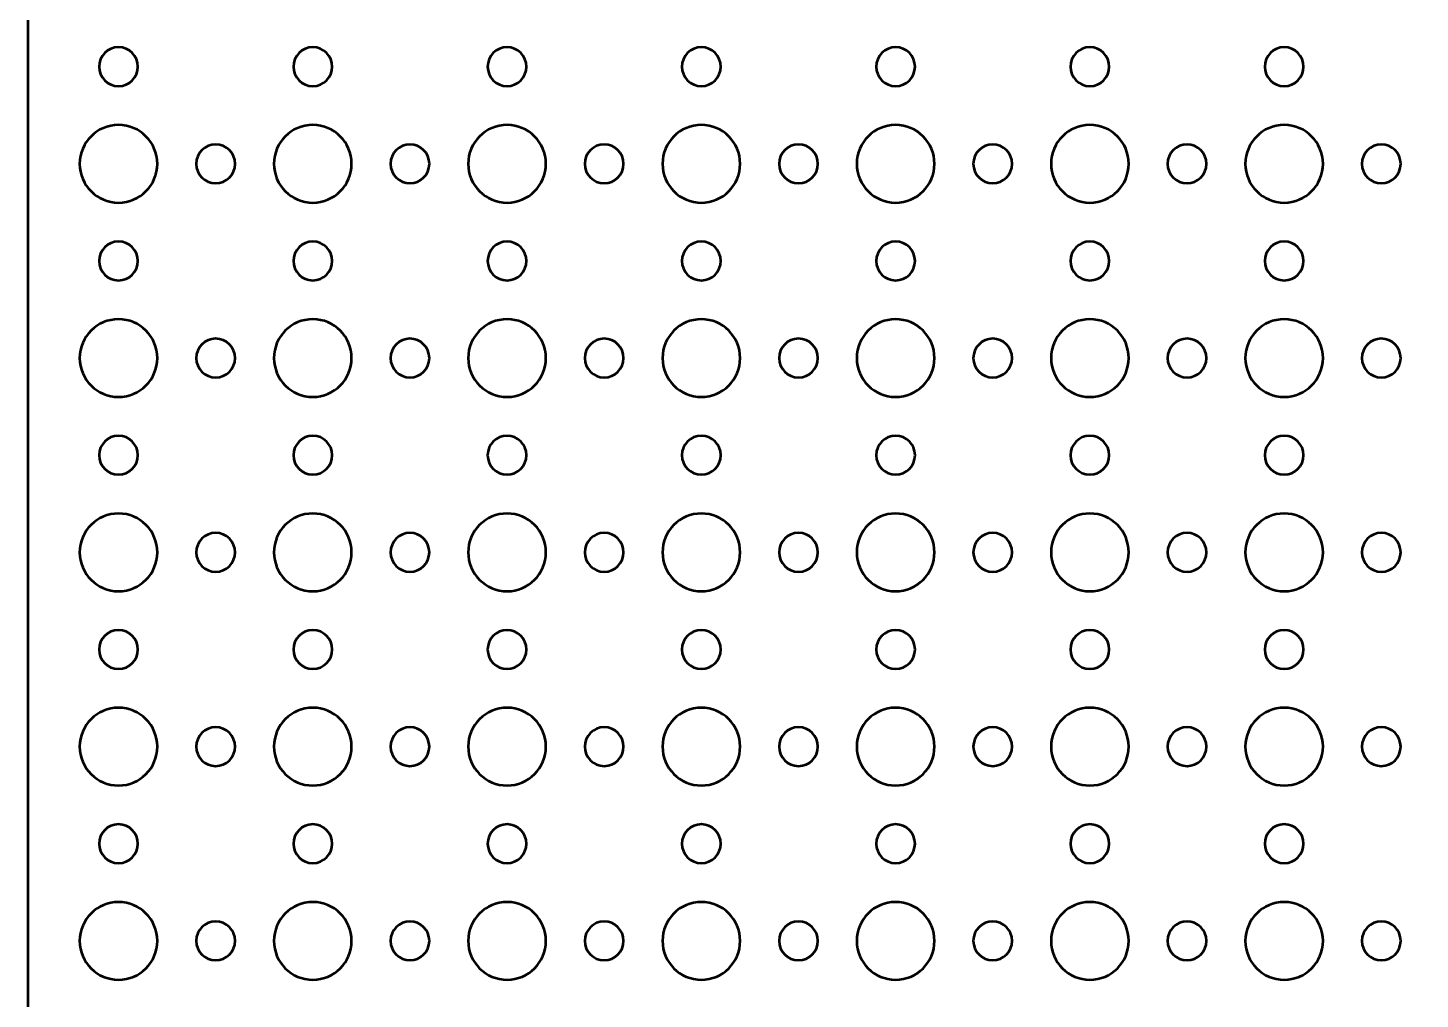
# Model space of a CAD drawing. Header units: centimetres. Extents: x -42 to 42, y -29.9 to 29.9.
# Drawn here: x -41.95 to -31.2, y -7.2 to 0.3 of the extents above; entities that cross this region are included whole.
import ezdxf

# ---------------------------------------------------------------- set-up
doc = ezdxf.new("R2010")
doc.units = ezdxf.units.CM
doc.header["$MEASUREMENT"] = 0
doc.layers.add('Layer 1', color=7, linetype='Continuous')

msp = doc.modelspace()

# ---------------------------------------------------------------- linework, layer by layer
at = {"layer": 'Layer 1', "lineweight": 53}
for points, knots in [([(41.95, 29.45), (41.95, 29.45), (41.95, -29.45), (41.95, -29.45), (41.95, -29.45), (41.95, -29.72614), (41.72614, -29.95), (41.45, -29.95), (41.45, -29.95), (41.45, -29.95), (-41.45, -29.95), (-41.45, -29.95), (-41.45, -29.95), (-41.72614, -29.95), (-41.95, -29.72614), (-41.95, -29.45), (-41.95, -29.45), (-41.95, -29.45), (-41.95, 29.45), (-41.95, 29.45), (-41.95, 29.45), (-41.95, 29.72614), (-41.72614, 29.95), (-41.45, 29.95), (-41.45, 29.95), (-41.45, 29.95), (41.45, 29.95), (41.45, 29.95), (41.45, 29.95), (41.72614, 29.95), (41.95, 29.72614), (41.95, 29.45)], [0, 0, 0, 0, 0.11111111, 0.11111111, 0.11111111, 0.11111111, 0.22222222, 0.22222222, 0.22222222, 0.22222222, 0.33333333, 0.33333333, 0.33333333, 0.33333333, 0.44444444, 0.44444444, 0.44444444, 0.44444444, 0.55555556, 0.55555556, 0.55555556, 0.55555556, 0.66666667, 0.66666667, 0.66666667, 0.66666667, 0.77777778, 0.77777778, 0.77777778, 0.77777778, 1, 1, 1, 1]), ([(-41.25, -0.15), (-41.33284, -0.15), (-41.4, -0.08284), (-41.4, 0), (-41.4, 0), (-41.4, 0.08284), (-41.33284, 0.15), (-41.25, 0.15), (-41.25, 0.15), (-41.16716, 0.15), (-41.1, 0.08284), (-41.1, 0), (-41.1, 0), (-41.1, -0.08284), (-41.16716, -0.15), (-41.25, -0.15)], [0, 0, 0, 0, 0.2, 0.2, 0.2, 0.2, 0.4, 0.4, 0.4, 0.4, 0.6, 0.6, 0.6, 0.6, 1, 1, 1, 1]), ([(-39.75, -0.15), (-39.83284, -0.15), (-39.9, -0.08284), (-39.9, 0), (-39.9, 0), (-39.9, 0.08284), (-39.83284, 0.15), (-39.75, 0.15), (-39.75, 0.15), (-39.66716, 0.15), (-39.6, 0.08284), (-39.6, 0), (-39.6, 0), (-39.6, -0.08284), (-39.66716, -0.15), (-39.75, -0.15)], [0, 0, 0, 0, 0.2, 0.2, 0.2, 0.2, 0.4, 0.4, 0.4, 0.4, 0.6, 0.6, 0.6, 0.6, 1, 1, 1, 1]), ([(-38.25, -0.15), (-38.33284, -0.15), (-38.4, -0.08284), (-38.4, 0), (-38.4, 0), (-38.4, 0.08284), (-38.33284, 0.15), (-38.25, 0.15), (-38.25, 0.15), (-38.16716, 0.15), (-38.1, 0.08284), (-38.1, 0), (-38.1, 0), (-38.1, -0.08284), (-38.16716, -0.15), (-38.25, -0.15)], [0, 0, 0, 0, 0.2, 0.2, 0.2, 0.2, 0.4, 0.4, 0.4, 0.4, 0.6, 0.6, 0.6, 0.6, 1, 1, 1, 1]), ([(-36.75, -0.15), (-36.83284, -0.15), (-36.9, -0.08284), (-36.9, 0), (-36.9, 0), (-36.9, 0.08284), (-36.83284, 0.15), (-36.75, 0.15), (-36.75, 0.15), (-36.66716, 0.15), (-36.6, 0.08284), (-36.6, 0), (-36.6, 0), (-36.6, -0.08284), (-36.66716, -0.15), (-36.75, -0.15)], [0, 0, 0, 0, 0.2, 0.2, 0.2, 0.2, 0.4, 0.4, 0.4, 0.4, 0.6, 0.6, 0.6, 0.6, 1, 1, 1, 1]), ([(-35.25, -0.15), (-35.33284, -0.15), (-35.4, -0.08284), (-35.4, 0), (-35.4, 0), (-35.4, 0.08284), (-35.33284, 0.15), (-35.25, 0.15), (-35.25, 0.15), (-35.16716, 0.15), (-35.1, 0.08284), (-35.1, 0), (-35.1, 0), (-35.1, -0.08284), (-35.16716, -0.15), (-35.25, -0.15)], [0, 0, 0, 0, 0.2, 0.2, 0.2, 0.2, 0.4, 0.4, 0.4, 0.4, 0.6, 0.6, 0.6, 0.6, 1, 1, 1, 1]), ([(-33.75, -0.15), (-33.83284, -0.15), (-33.9, -0.08284), (-33.9, 0), (-33.9, 0), (-33.9, 0.08284), (-33.83284, 0.15), (-33.75, 0.15), (-33.75, 0.15), (-33.66716, 0.15), (-33.6, 0.08284), (-33.6, 0), (-33.6, 0), (-33.6, -0.08284), (-33.66716, -0.15), (-33.75, -0.15)], [0, 0, 0, 0, 0.2, 0.2, 0.2, 0.2, 0.4, 0.4, 0.4, 0.4, 0.6, 0.6, 0.6, 0.6, 1, 1, 1, 1]), ([(-32.25, -0.15), (-32.33284, -0.15), (-32.4, -0.08284), (-32.4, 0), (-32.4, 0), (-32.4, 0.08284), (-32.33284, 0.15), (-32.25, 0.15), (-32.25, 0.15), (-32.16716, 0.15), (-32.1, 0.08284), (-32.1, 0), (-32.1, 0), (-32.1, -0.08284), (-32.16716, -0.15), (-32.25, -0.15)], [0, 0, 0, 0, 0.2, 0.2, 0.2, 0.2, 0.4, 0.4, 0.4, 0.4, 0.6, 0.6, 0.6, 0.6, 1, 1, 1, 1]), ([(-41.25, -1.05), (-41.41569, -1.05), (-41.55, -0.91569), (-41.55, -0.75), (-41.55, -0.75), (-41.55, -0.58431), (-41.41569, -0.45), (-41.25, -0.45), (-41.25, -0.45), (-41.08431, -0.45), (-40.95, -0.58431), (-40.95, -0.75), (-40.95, -0.75), (-40.95, -0.91569), (-41.08431, -1.05), (-41.25, -1.05)], [0, 0, 0, 0, 0.2, 0.2, 0.2, 0.2, 0.4, 0.4, 0.4, 0.4, 0.6, 0.6, 0.6, 0.6, 1, 1, 1, 1]), ([(-39.75, -1.05), (-39.91569, -1.05), (-40.05, -0.91569), (-40.05, -0.75), (-40.05, -0.75), (-40.05, -0.58431), (-39.91569, -0.45), (-39.75, -0.45), (-39.75, -0.45), (-39.58431, -0.45), (-39.45, -0.58431), (-39.45, -0.75), (-39.45, -0.75), (-39.45, -0.91569), (-39.58431, -1.05), (-39.75, -1.05)], [0, 0, 0, 0, 0.2, 0.2, 0.2, 0.2, 0.4, 0.4, 0.4, 0.4, 0.6, 0.6, 0.6, 0.6, 1, 1, 1, 1]), ([(-38.25, -1.05), (-38.41569, -1.05), (-38.55, -0.91569), (-38.55, -0.75), (-38.55, -0.75), (-38.55, -0.58431), (-38.41569, -0.45), (-38.25, -0.45), (-38.25, -0.45), (-38.08431, -0.45), (-37.95, -0.58431), (-37.95, -0.75), (-37.95, -0.75), (-37.95, -0.91569), (-38.08431, -1.05), (-38.25, -1.05)], [0, 0, 0, 0, 0.2, 0.2, 0.2, 0.2, 0.4, 0.4, 0.4, 0.4, 0.6, 0.6, 0.6, 0.6, 1, 1, 1, 1]), ([(-36.75, -1.05), (-36.91569, -1.05), (-37.05, -0.91569), (-37.05, -0.75), (-37.05, -0.75), (-37.05, -0.58431), (-36.91569, -0.45), (-36.75, -0.45), (-36.75, -0.45), (-36.58431, -0.45), (-36.45, -0.58431), (-36.45, -0.75), (-36.45, -0.75), (-36.45, -0.91569), (-36.58431, -1.05), (-36.75, -1.05)], [0, 0, 0, 0, 0.2, 0.2, 0.2, 0.2, 0.4, 0.4, 0.4, 0.4, 0.6, 0.6, 0.6, 0.6, 1, 1, 1, 1]), ([(-35.25, -1.05), (-35.41569, -1.05), (-35.55, -0.91569), (-35.55, -0.75), (-35.55, -0.75), (-35.55, -0.58431), (-35.41569, -0.45), (-35.25, -0.45), (-35.25, -0.45), (-35.08431, -0.45), (-34.95, -0.58431), (-34.95, -0.75), (-34.95, -0.75), (-34.95, -0.91569), (-35.08431, -1.05), (-35.25, -1.05)], [0, 0, 0, 0, 0.2, 0.2, 0.2, 0.2, 0.4, 0.4, 0.4, 0.4, 0.6, 0.6, 0.6, 0.6, 1, 1, 1, 1]), ([(-33.75, -1.05), (-33.91569, -1.05), (-34.05, -0.91569), (-34.05, -0.75), (-34.05, -0.75), (-34.05, -0.58431), (-33.91569, -0.45), (-33.75, -0.45), (-33.75, -0.45), (-33.58431, -0.45), (-33.45, -0.58431), (-33.45, -0.75), (-33.45, -0.75), (-33.45, -0.91569), (-33.58431, -1.05), (-33.75, -1.05)], [0, 0, 0, 0, 0.2, 0.2, 0.2, 0.2, 0.4, 0.4, 0.4, 0.4, 0.6, 0.6, 0.6, 0.6, 1, 1, 1, 1]), ([(-32.25, -1.05), (-32.41569, -1.05), (-32.55, -0.91569), (-32.55, -0.75), (-32.55, -0.75), (-32.55, -0.58431), (-32.41569, -0.45), (-32.25, -0.45), (-32.25, -0.45), (-32.08431, -0.45), (-31.95, -0.58431), (-31.95, -0.75), (-31.95, -0.75), (-31.95, -0.91569), (-32.08431, -1.05), (-32.25, -1.05)], [0, 0, 0, 0, 0.2, 0.2, 0.2, 0.2, 0.4, 0.4, 0.4, 0.4, 0.6, 0.6, 0.6, 0.6, 1, 1, 1, 1]), ([(-40.5, -0.9), (-40.58284, -0.9), (-40.65, -0.83284), (-40.65, -0.75), (-40.65, -0.75), (-40.65, -0.66716), (-40.58284, -0.6), (-40.5, -0.6), (-40.5, -0.6), (-40.41716, -0.6), (-40.35, -0.66716), (-40.35, -0.75), (-40.35, -0.75), (-40.35, -0.83284), (-40.41716, -0.9), (-40.5, -0.9)], [0, 0, 0, 0, 0.2, 0.2, 0.2, 0.2, 0.4, 0.4, 0.4, 0.4, 0.6, 0.6, 0.6, 0.6, 1, 1, 1, 1]), ([(-39, -0.9), (-39.08284, -0.9), (-39.15, -0.83284), (-39.15, -0.75), (-39.15, -0.75), (-39.15, -0.66716), (-39.08284, -0.6), (-39, -0.6), (-39, -0.6), (-38.91716, -0.6), (-38.85, -0.66716), (-38.85, -0.75), (-38.85, -0.75), (-38.85, -0.83284), (-38.91716, -0.9), (-39, -0.9)], [0, 0, 0, 0, 0.2, 0.2, 0.2, 0.2, 0.4, 0.4, 0.4, 0.4, 0.6, 0.6, 0.6, 0.6, 1, 1, 1, 1]), ([(-37.5, -0.9), (-37.58284, -0.9), (-37.65, -0.83284), (-37.65, -0.75), (-37.65, -0.75), (-37.65, -0.66716), (-37.58284, -0.6), (-37.5, -0.6), (-37.5, -0.6), (-37.41716, -0.6), (-37.35, -0.66716), (-37.35, -0.75), (-37.35, -0.75), (-37.35, -0.83284), (-37.41716, -0.9), (-37.5, -0.9)], [0, 0, 0, 0, 0.2, 0.2, 0.2, 0.2, 0.4, 0.4, 0.4, 0.4, 0.6, 0.6, 0.6, 0.6, 1, 1, 1, 1]), ([(-36, -0.9), (-36.08284, -0.9), (-36.15, -0.83284), (-36.15, -0.75), (-36.15, -0.75), (-36.15, -0.66716), (-36.08284, -0.6), (-36, -0.6), (-36, -0.6), (-35.91716, -0.6), (-35.85, -0.66716), (-35.85, -0.75), (-35.85, -0.75), (-35.85, -0.83284), (-35.91716, -0.9), (-36, -0.9)], [0, 0, 0, 0, 0.2, 0.2, 0.2, 0.2, 0.4, 0.4, 0.4, 0.4, 0.6, 0.6, 0.6, 0.6, 1, 1, 1, 1]), ([(-34.5, -0.9), (-34.58284, -0.9), (-34.65, -0.83284), (-34.65, -0.75), (-34.65, -0.75), (-34.65, -0.66716), (-34.58284, -0.6), (-34.5, -0.6), (-34.5, -0.6), (-34.41716, -0.6), (-34.35, -0.66716), (-34.35, -0.75), (-34.35, -0.75), (-34.35, -0.83284), (-34.41716, -0.9), (-34.5, -0.9)], [0, 0, 0, 0, 0.2, 0.2, 0.2, 0.2, 0.4, 0.4, 0.4, 0.4, 0.6, 0.6, 0.6, 0.6, 1, 1, 1, 1]), ([(-33, -0.9), (-33.08284, -0.9), (-33.15, -0.83284), (-33.15, -0.75), (-33.15, -0.75), (-33.15, -0.66716), (-33.08284, -0.6), (-33, -0.6), (-33, -0.6), (-32.91716, -0.6), (-32.85, -0.66716), (-32.85, -0.75), (-32.85, -0.75), (-32.85, -0.83284), (-32.91716, -0.9), (-33, -0.9)], [0, 0, 0, 0, 0.2, 0.2, 0.2, 0.2, 0.4, 0.4, 0.4, 0.4, 0.6, 0.6, 0.6, 0.6, 1, 1, 1, 1]), ([(-31.5, -0.9), (-31.58284, -0.9), (-31.65, -0.83284), (-31.65, -0.75), (-31.65, -0.75), (-31.65, -0.66716), (-31.58284, -0.6), (-31.5, -0.6), (-31.5, -0.6), (-31.41716, -0.6), (-31.35, -0.66716), (-31.35, -0.75), (-31.35, -0.75), (-31.35, -0.83284), (-31.41716, -0.9), (-31.5, -0.9)], [0, 0, 0, 0, 0.2, 0.2, 0.2, 0.2, 0.4, 0.4, 0.4, 0.4, 0.6, 0.6, 0.6, 0.6, 1, 1, 1, 1]), ([(-41.25, -1.65), (-41.33284, -1.65), (-41.4, -1.58284), (-41.4, -1.5), (-41.4, -1.5), (-41.4, -1.41716), (-41.33284, -1.35), (-41.25, -1.35), (-41.25, -1.35), (-41.16716, -1.35), (-41.1, -1.41716), (-41.1, -1.5), (-41.1, -1.5), (-41.1, -1.58284), (-41.16716, -1.65), (-41.25, -1.65)], [0, 0, 0, 0, 0.2, 0.2, 0.2, 0.2, 0.4, 0.4, 0.4, 0.4, 0.6, 0.6, 0.6, 0.6, 1, 1, 1, 1]), ([(-39.75, -1.65), (-39.83284, -1.65), (-39.9, -1.58284), (-39.9, -1.5), (-39.9, -1.5), (-39.9, -1.41716), (-39.83284, -1.35), (-39.75, -1.35), (-39.75, -1.35), (-39.66716, -1.35), (-39.6, -1.41716), (-39.6, -1.5), (-39.6, -1.5), (-39.6, -1.58284), (-39.66716, -1.65), (-39.75, -1.65)], [0, 0, 0, 0, 0.2, 0.2, 0.2, 0.2, 0.4, 0.4, 0.4, 0.4, 0.6, 0.6, 0.6, 0.6, 1, 1, 1, 1]), ([(-38.25, -1.65), (-38.33284, -1.65), (-38.4, -1.58284), (-38.4, -1.5), (-38.4, -1.5), (-38.4, -1.41716), (-38.33284, -1.35), (-38.25, -1.35), (-38.25, -1.35), (-38.16716, -1.35), (-38.1, -1.41716), (-38.1, -1.5), (-38.1, -1.5), (-38.1, -1.58284), (-38.16716, -1.65), (-38.25, -1.65)], [0, 0, 0, 0, 0.2, 0.2, 0.2, 0.2, 0.4, 0.4, 0.4, 0.4, 0.6, 0.6, 0.6, 0.6, 1, 1, 1, 1]), ([(-36.75, -1.65), (-36.83284, -1.65), (-36.9, -1.58284), (-36.9, -1.5), (-36.9, -1.5), (-36.9, -1.41716), (-36.83284, -1.35), (-36.75, -1.35), (-36.75, -1.35), (-36.66716, -1.35), (-36.6, -1.41716), (-36.6, -1.5), (-36.6, -1.5), (-36.6, -1.58284), (-36.66716, -1.65), (-36.75, -1.65)], [0, 0, 0, 0, 0.2, 0.2, 0.2, 0.2, 0.4, 0.4, 0.4, 0.4, 0.6, 0.6, 0.6, 0.6, 1, 1, 1, 1]), ([(-35.25, -1.65), (-35.33284, -1.65), (-35.4, -1.58284), (-35.4, -1.5), (-35.4, -1.5), (-35.4, -1.41716), (-35.33284, -1.35), (-35.25, -1.35), (-35.25, -1.35), (-35.16716, -1.35), (-35.1, -1.41716), (-35.1, -1.5), (-35.1, -1.5), (-35.1, -1.58284), (-35.16716, -1.65), (-35.25, -1.65)], [0, 0, 0, 0, 0.2, 0.2, 0.2, 0.2, 0.4, 0.4, 0.4, 0.4, 0.6, 0.6, 0.6, 0.6, 1, 1, 1, 1]), ([(-33.75, -1.65), (-33.83284, -1.65), (-33.9, -1.58284), (-33.9, -1.5), (-33.9, -1.5), (-33.9, -1.41716), (-33.83284, -1.35), (-33.75, -1.35), (-33.75, -1.35), (-33.66716, -1.35), (-33.6, -1.41716), (-33.6, -1.5), (-33.6, -1.5), (-33.6, -1.58284), (-33.66716, -1.65), (-33.75, -1.65)], [0, 0, 0, 0, 0.2, 0.2, 0.2, 0.2, 0.4, 0.4, 0.4, 0.4, 0.6, 0.6, 0.6, 0.6, 1, 1, 1, 1]), ([(-32.25, -1.65), (-32.33284, -1.65), (-32.4, -1.58284), (-32.4, -1.5), (-32.4, -1.5), (-32.4, -1.41716), (-32.33284, -1.35), (-32.25, -1.35), (-32.25, -1.35), (-32.16716, -1.35), (-32.1, -1.41716), (-32.1, -1.5), (-32.1, -1.5), (-32.1, -1.58284), (-32.16716, -1.65), (-32.25, -1.65)], [0, 0, 0, 0, 0.2, 0.2, 0.2, 0.2, 0.4, 0.4, 0.4, 0.4, 0.6, 0.6, 0.6, 0.6, 1, 1, 1, 1]), ([(-41.25, -2.55), (-41.41569, -2.55), (-41.55, -2.41569), (-41.55, -2.25), (-41.55, -2.25), (-41.55, -2.08431), (-41.41569, -1.95), (-41.25, -1.95), (-41.25, -1.95), (-41.08431, -1.95), (-40.95, -2.08431), (-40.95, -2.25), (-40.95, -2.25), (-40.95, -2.41569), (-41.08431, -2.55), (-41.25, -2.55)], [0, 0, 0, 0, 0.2, 0.2, 0.2, 0.2, 0.4, 0.4, 0.4, 0.4, 0.6, 0.6, 0.6, 0.6, 1, 1, 1, 1]), ([(-39.75, -2.55), (-39.91569, -2.55), (-40.05, -2.41569), (-40.05, -2.25), (-40.05, -2.25), (-40.05, -2.08431), (-39.91569, -1.95), (-39.75, -1.95), (-39.75, -1.95), (-39.58431, -1.95), (-39.45, -2.08431), (-39.45, -2.25), (-39.45, -2.25), (-39.45, -2.41569), (-39.58431, -2.55), (-39.75, -2.55)], [0, 0, 0, 0, 0.2, 0.2, 0.2, 0.2, 0.4, 0.4, 0.4, 0.4, 0.6, 0.6, 0.6, 0.6, 1, 1, 1, 1]), ([(-38.25, -2.55), (-38.41569, -2.55), (-38.55, -2.41569), (-38.55, -2.25), (-38.55, -2.25), (-38.55, -2.08431), (-38.41569, -1.95), (-38.25, -1.95), (-38.25, -1.95), (-38.08431, -1.95), (-37.95, -2.08431), (-37.95, -2.25), (-37.95, -2.25), (-37.95, -2.41569), (-38.08431, -2.55), (-38.25, -2.55)], [0, 0, 0, 0, 0.2, 0.2, 0.2, 0.2, 0.4, 0.4, 0.4, 0.4, 0.6, 0.6, 0.6, 0.6, 1, 1, 1, 1]), ([(-36.75, -2.55), (-36.91569, -2.55), (-37.05, -2.41569), (-37.05, -2.25), (-37.05, -2.25), (-37.05, -2.08431), (-36.91569, -1.95), (-36.75, -1.95), (-36.75, -1.95), (-36.58431, -1.95), (-36.45, -2.08431), (-36.45, -2.25), (-36.45, -2.25), (-36.45, -2.41569), (-36.58431, -2.55), (-36.75, -2.55)], [0, 0, 0, 0, 0.2, 0.2, 0.2, 0.2, 0.4, 0.4, 0.4, 0.4, 0.6, 0.6, 0.6, 0.6, 1, 1, 1, 1]), ([(-35.25, -2.55), (-35.41569, -2.55), (-35.55, -2.41569), (-35.55, -2.25), (-35.55, -2.25), (-35.55, -2.08431), (-35.41569, -1.95), (-35.25, -1.95), (-35.25, -1.95), (-35.08431, -1.95), (-34.95, -2.08431), (-34.95, -2.25), (-34.95, -2.25), (-34.95, -2.41569), (-35.08431, -2.55), (-35.25, -2.55)], [0, 0, 0, 0, 0.2, 0.2, 0.2, 0.2, 0.4, 0.4, 0.4, 0.4, 0.6, 0.6, 0.6, 0.6, 1, 1, 1, 1]), ([(-33.75, -2.55), (-33.91569, -2.55), (-34.05, -2.41569), (-34.05, -2.25), (-34.05, -2.25), (-34.05, -2.08431), (-33.91569, -1.95), (-33.75, -1.95), (-33.75, -1.95), (-33.58431, -1.95), (-33.45, -2.08431), (-33.45, -2.25), (-33.45, -2.25), (-33.45, -2.41569), (-33.58431, -2.55), (-33.75, -2.55)], [0, 0, 0, 0, 0.2, 0.2, 0.2, 0.2, 0.4, 0.4, 0.4, 0.4, 0.6, 0.6, 0.6, 0.6, 1, 1, 1, 1]), ([(-32.25, -2.55), (-32.41569, -2.55), (-32.55, -2.41569), (-32.55, -2.25), (-32.55, -2.25), (-32.55, -2.08431), (-32.41569, -1.95), (-32.25, -1.95), (-32.25, -1.95), (-32.08431, -1.95), (-31.95, -2.08431), (-31.95, -2.25), (-31.95, -2.25), (-31.95, -2.41569), (-32.08431, -2.55), (-32.25, -2.55)], [0, 0, 0, 0, 0.2, 0.2, 0.2, 0.2, 0.4, 0.4, 0.4, 0.4, 0.6, 0.6, 0.6, 0.6, 1, 1, 1, 1]), ([(-40.5, -2.4), (-40.58284, -2.4), (-40.65, -2.33284), (-40.65, -2.25), (-40.65, -2.25), (-40.65, -2.16716), (-40.58284, -2.1), (-40.5, -2.1), (-40.5, -2.1), (-40.41716, -2.1), (-40.35, -2.16716), (-40.35, -2.25), (-40.35, -2.25), (-40.35, -2.33284), (-40.41716, -2.4), (-40.5, -2.4)], [0, 0, 0, 0, 0.2, 0.2, 0.2, 0.2, 0.4, 0.4, 0.4, 0.4, 0.6, 0.6, 0.6, 0.6, 1, 1, 1, 1]), ([(-39, -2.4), (-39.08284, -2.4), (-39.15, -2.33284), (-39.15, -2.25), (-39.15, -2.25), (-39.15, -2.16716), (-39.08284, -2.1), (-39, -2.1), (-39, -2.1), (-38.91716, -2.1), (-38.85, -2.16716), (-38.85, -2.25), (-38.85, -2.25), (-38.85, -2.33284), (-38.91716, -2.4), (-39, -2.4)], [0, 0, 0, 0, 0.2, 0.2, 0.2, 0.2, 0.4, 0.4, 0.4, 0.4, 0.6, 0.6, 0.6, 0.6, 1, 1, 1, 1]), ([(-37.5, -2.4), (-37.58284, -2.4), (-37.65, -2.33284), (-37.65, -2.25), (-37.65, -2.25), (-37.65, -2.16716), (-37.58284, -2.1), (-37.5, -2.1), (-37.5, -2.1), (-37.41716, -2.1), (-37.35, -2.16716), (-37.35, -2.25), (-37.35, -2.25), (-37.35, -2.33284), (-37.41716, -2.4), (-37.5, -2.4)], [0, 0, 0, 0, 0.2, 0.2, 0.2, 0.2, 0.4, 0.4, 0.4, 0.4, 0.6, 0.6, 0.6, 0.6, 1, 1, 1, 1]), ([(-36, -2.4), (-36.08284, -2.4), (-36.15, -2.33284), (-36.15, -2.25), (-36.15, -2.25), (-36.15, -2.16716), (-36.08284, -2.1), (-36, -2.1), (-36, -2.1), (-35.91716, -2.1), (-35.85, -2.16716), (-35.85, -2.25), (-35.85, -2.25), (-35.85, -2.33284), (-35.91716, -2.4), (-36, -2.4)], [0, 0, 0, 0, 0.2, 0.2, 0.2, 0.2, 0.4, 0.4, 0.4, 0.4, 0.6, 0.6, 0.6, 0.6, 1, 1, 1, 1]), ([(-34.5, -2.4), (-34.58284, -2.4), (-34.65, -2.33284), (-34.65, -2.25), (-34.65, -2.25), (-34.65, -2.16716), (-34.58284, -2.1), (-34.5, -2.1), (-34.5, -2.1), (-34.41716, -2.1), (-34.35, -2.16716), (-34.35, -2.25), (-34.35, -2.25), (-34.35, -2.33284), (-34.41716, -2.4), (-34.5, -2.4)], [0, 0, 0, 0, 0.2, 0.2, 0.2, 0.2, 0.4, 0.4, 0.4, 0.4, 0.6, 0.6, 0.6, 0.6, 1, 1, 1, 1]), ([(-33, -2.4), (-33.08284, -2.4), (-33.15, -2.33284), (-33.15, -2.25), (-33.15, -2.25), (-33.15, -2.16716), (-33.08284, -2.1), (-33, -2.1), (-33, -2.1), (-32.91716, -2.1), (-32.85, -2.16716), (-32.85, -2.25), (-32.85, -2.25), (-32.85, -2.33284), (-32.91716, -2.4), (-33, -2.4)], [0, 0, 0, 0, 0.2, 0.2, 0.2, 0.2, 0.4, 0.4, 0.4, 0.4, 0.6, 0.6, 0.6, 0.6, 1, 1, 1, 1]), ([(-31.5, -2.4), (-31.58284, -2.4), (-31.65, -2.33284), (-31.65, -2.25), (-31.65, -2.25), (-31.65, -2.16716), (-31.58284, -2.1), (-31.5, -2.1), (-31.5, -2.1), (-31.41716, -2.1), (-31.35, -2.16716), (-31.35, -2.25), (-31.35, -2.25), (-31.35, -2.33284), (-31.41716, -2.4), (-31.5, -2.4)], [0, 0, 0, 0, 0.2, 0.2, 0.2, 0.2, 0.4, 0.4, 0.4, 0.4, 0.6, 0.6, 0.6, 0.6, 1, 1, 1, 1]), ([(-41.25, -3.15), (-41.33284, -3.15), (-41.4, -3.08284), (-41.4, -3), (-41.4, -3), (-41.4, -2.91716), (-41.33284, -2.85), (-41.25, -2.85), (-41.25, -2.85), (-41.16716, -2.85), (-41.1, -2.91716), (-41.1, -3), (-41.1, -3), (-41.1, -3.08284), (-41.16716, -3.15), (-41.25, -3.15)], [0, 0, 0, 0, 0.2, 0.2, 0.2, 0.2, 0.4, 0.4, 0.4, 0.4, 0.6, 0.6, 0.6, 0.6, 1, 1, 1, 1]), ([(-39.75, -3.15), (-39.83284, -3.15), (-39.9, -3.08284), (-39.9, -3), (-39.9, -3), (-39.9, -2.91716), (-39.83284, -2.85), (-39.75, -2.85), (-39.75, -2.85), (-39.66716, -2.85), (-39.6, -2.91716), (-39.6, -3), (-39.6, -3), (-39.6, -3.08284), (-39.66716, -3.15), (-39.75, -3.15)], [0, 0, 0, 0, 0.2, 0.2, 0.2, 0.2, 0.4, 0.4, 0.4, 0.4, 0.6, 0.6, 0.6, 0.6, 1, 1, 1, 1]), ([(-38.25, -3.15), (-38.33284, -3.15), (-38.4, -3.08284), (-38.4, -3), (-38.4, -3), (-38.4, -2.91716), (-38.33284, -2.85), (-38.25, -2.85), (-38.25, -2.85), (-38.16716, -2.85), (-38.1, -2.91716), (-38.1, -3), (-38.1, -3), (-38.1, -3.08284), (-38.16716, -3.15), (-38.25, -3.15)], [0, 0, 0, 0, 0.2, 0.2, 0.2, 0.2, 0.4, 0.4, 0.4, 0.4, 0.6, 0.6, 0.6, 0.6, 1, 1, 1, 1]), ([(-36.75, -3.15), (-36.83284, -3.15), (-36.9, -3.08284), (-36.9, -3), (-36.9, -3), (-36.9, -2.91716), (-36.83284, -2.85), (-36.75, -2.85), (-36.75, -2.85), (-36.66716, -2.85), (-36.6, -2.91716), (-36.6, -3), (-36.6, -3), (-36.6, -3.08284), (-36.66716, -3.15), (-36.75, -3.15)], [0, 0, 0, 0, 0.2, 0.2, 0.2, 0.2, 0.4, 0.4, 0.4, 0.4, 0.6, 0.6, 0.6, 0.6, 1, 1, 1, 1]), ([(-35.25, -3.15), (-35.33284, -3.15), (-35.4, -3.08284), (-35.4, -3), (-35.4, -3), (-35.4, -2.91716), (-35.33284, -2.85), (-35.25, -2.85), (-35.25, -2.85), (-35.16716, -2.85), (-35.1, -2.91716), (-35.1, -3), (-35.1, -3), (-35.1, -3.08284), (-35.16716, -3.15), (-35.25, -3.15)], [0, 0, 0, 0, 0.2, 0.2, 0.2, 0.2, 0.4, 0.4, 0.4, 0.4, 0.6, 0.6, 0.6, 0.6, 1, 1, 1, 1]), ([(-33.75, -3.15), (-33.83284, -3.15), (-33.9, -3.08284), (-33.9, -3), (-33.9, -3), (-33.9, -2.91716), (-33.83284, -2.85), (-33.75, -2.85), (-33.75, -2.85), (-33.66716, -2.85), (-33.6, -2.91716), (-33.6, -3), (-33.6, -3), (-33.6, -3.08284), (-33.66716, -3.15), (-33.75, -3.15)], [0, 0, 0, 0, 0.2, 0.2, 0.2, 0.2, 0.4, 0.4, 0.4, 0.4, 0.6, 0.6, 0.6, 0.6, 1, 1, 1, 1]), ([(-32.25, -3.15), (-32.33284, -3.15), (-32.4, -3.08284), (-32.4, -3), (-32.4, -3), (-32.4, -2.91716), (-32.33284, -2.85), (-32.25, -2.85), (-32.25, -2.85), (-32.16716, -2.85), (-32.1, -2.91716), (-32.1, -3), (-32.1, -3), (-32.1, -3.08284), (-32.16716, -3.15), (-32.25, -3.15)], [0, 0, 0, 0, 0.2, 0.2, 0.2, 0.2, 0.4, 0.4, 0.4, 0.4, 0.6, 0.6, 0.6, 0.6, 1, 1, 1, 1]), ([(-41.25, -4.05), (-41.41569, -4.05), (-41.55, -3.91569), (-41.55, -3.75), (-41.55, -3.75), (-41.55, -3.58431), (-41.41569, -3.45), (-41.25, -3.45), (-41.25, -3.45), (-41.08431, -3.45), (-40.95, -3.58431), (-40.95, -3.75), (-40.95, -3.75), (-40.95, -3.91569), (-41.08431, -4.05), (-41.25, -4.05)], [0, 0, 0, 0, 0.2, 0.2, 0.2, 0.2, 0.4, 0.4, 0.4, 0.4, 0.6, 0.6, 0.6, 0.6, 1, 1, 1, 1]), ([(-39.75, -4.05), (-39.91569, -4.05), (-40.05, -3.91569), (-40.05, -3.75), (-40.05, -3.75), (-40.05, -3.58431), (-39.91569, -3.45), (-39.75, -3.45), (-39.75, -3.45), (-39.58431, -3.45), (-39.45, -3.58431), (-39.45, -3.75), (-39.45, -3.75), (-39.45, -3.91569), (-39.58431, -4.05), (-39.75, -4.05)], [0, 0, 0, 0, 0.2, 0.2, 0.2, 0.2, 0.4, 0.4, 0.4, 0.4, 0.6, 0.6, 0.6, 0.6, 1, 1, 1, 1]), ([(-38.25, -4.05), (-38.41569, -4.05), (-38.55, -3.91569), (-38.55, -3.75), (-38.55, -3.75), (-38.55, -3.58431), (-38.41569, -3.45), (-38.25, -3.45), (-38.25, -3.45), (-38.08431, -3.45), (-37.95, -3.58431), (-37.95, -3.75), (-37.95, -3.75), (-37.95, -3.91569), (-38.08431, -4.05), (-38.25, -4.05)], [0, 0, 0, 0, 0.2, 0.2, 0.2, 0.2, 0.4, 0.4, 0.4, 0.4, 0.6, 0.6, 0.6, 0.6, 1, 1, 1, 1]), ([(-36.75, -4.05), (-36.91569, -4.05), (-37.05, -3.91569), (-37.05, -3.75), (-37.05, -3.75), (-37.05, -3.58431), (-36.91569, -3.45), (-36.75, -3.45), (-36.75, -3.45), (-36.58431, -3.45), (-36.45, -3.58431), (-36.45, -3.75), (-36.45, -3.75), (-36.45, -3.91569), (-36.58431, -4.05), (-36.75, -4.05)], [0, 0, 0, 0, 0.2, 0.2, 0.2, 0.2, 0.4, 0.4, 0.4, 0.4, 0.6, 0.6, 0.6, 0.6, 1, 1, 1, 1]), ([(-35.25, -4.05), (-35.41569, -4.05), (-35.55, -3.91569), (-35.55, -3.75), (-35.55, -3.75), (-35.55, -3.58431), (-35.41569, -3.45), (-35.25, -3.45), (-35.25, -3.45), (-35.08431, -3.45), (-34.95, -3.58431), (-34.95, -3.75), (-34.95, -3.75), (-34.95, -3.91569), (-35.08431, -4.05), (-35.25, -4.05)], [0, 0, 0, 0, 0.2, 0.2, 0.2, 0.2, 0.4, 0.4, 0.4, 0.4, 0.6, 0.6, 0.6, 0.6, 1, 1, 1, 1]), ([(-33.75, -4.05), (-33.91569, -4.05), (-34.05, -3.91569), (-34.05, -3.75), (-34.05, -3.75), (-34.05, -3.58431), (-33.91569, -3.45), (-33.75, -3.45), (-33.75, -3.45), (-33.58431, -3.45), (-33.45, -3.58431), (-33.45, -3.75), (-33.45, -3.75), (-33.45, -3.91569), (-33.58431, -4.05), (-33.75, -4.05)], [0, 0, 0, 0, 0.2, 0.2, 0.2, 0.2, 0.4, 0.4, 0.4, 0.4, 0.6, 0.6, 0.6, 0.6, 1, 1, 1, 1]), ([(-32.25, -4.05), (-32.41569, -4.05), (-32.55, -3.91569), (-32.55, -3.75), (-32.55, -3.75), (-32.55, -3.58431), (-32.41569, -3.45), (-32.25, -3.45), (-32.25, -3.45), (-32.08431, -3.45), (-31.95, -3.58431), (-31.95, -3.75), (-31.95, -3.75), (-31.95, -3.91569), (-32.08431, -4.05), (-32.25, -4.05)], [0, 0, 0, 0, 0.2, 0.2, 0.2, 0.2, 0.4, 0.4, 0.4, 0.4, 0.6, 0.6, 0.6, 0.6, 1, 1, 1, 1]), ([(-40.5, -3.9), (-40.58284, -3.9), (-40.65, -3.83284), (-40.65, -3.75), (-40.65, -3.75), (-40.65, -3.66716), (-40.58284, -3.6), (-40.5, -3.6), (-40.5, -3.6), (-40.41716, -3.6), (-40.35, -3.66716), (-40.35, -3.75), (-40.35, -3.75), (-40.35, -3.83284), (-40.41716, -3.9), (-40.5, -3.9)], [0, 0, 0, 0, 0.2, 0.2, 0.2, 0.2, 0.4, 0.4, 0.4, 0.4, 0.6, 0.6, 0.6, 0.6, 1, 1, 1, 1]), ([(-39, -3.9), (-39.08284, -3.9), (-39.15, -3.83284), (-39.15, -3.75), (-39.15, -3.75), (-39.15, -3.66716), (-39.08284, -3.6), (-39, -3.6), (-39, -3.6), (-38.91716, -3.6), (-38.85, -3.66716), (-38.85, -3.75), (-38.85, -3.75), (-38.85, -3.83284), (-38.91716, -3.9), (-39, -3.9)], [0, 0, 0, 0, 0.2, 0.2, 0.2, 0.2, 0.4, 0.4, 0.4, 0.4, 0.6, 0.6, 0.6, 0.6, 1, 1, 1, 1]), ([(-37.5, -3.9), (-37.58284, -3.9), (-37.65, -3.83284), (-37.65, -3.75), (-37.65, -3.75), (-37.65, -3.66716), (-37.58284, -3.6), (-37.5, -3.6), (-37.5, -3.6), (-37.41716, -3.6), (-37.35, -3.66716), (-37.35, -3.75), (-37.35, -3.75), (-37.35, -3.83284), (-37.41716, -3.9), (-37.5, -3.9)], [0, 0, 0, 0, 0.2, 0.2, 0.2, 0.2, 0.4, 0.4, 0.4, 0.4, 0.6, 0.6, 0.6, 0.6, 1, 1, 1, 1]), ([(-36, -3.9), (-36.08284, -3.9), (-36.15, -3.83284), (-36.15, -3.75), (-36.15, -3.75), (-36.15, -3.66716), (-36.08284, -3.6), (-36, -3.6), (-36, -3.6), (-35.91716, -3.6), (-35.85, -3.66716), (-35.85, -3.75), (-35.85, -3.75), (-35.85, -3.83284), (-35.91716, -3.9), (-36, -3.9)], [0, 0, 0, 0, 0.2, 0.2, 0.2, 0.2, 0.4, 0.4, 0.4, 0.4, 0.6, 0.6, 0.6, 0.6, 1, 1, 1, 1]), ([(-34.5, -3.9), (-34.58284, -3.9), (-34.65, -3.83284), (-34.65, -3.75), (-34.65, -3.75), (-34.65, -3.66716), (-34.58284, -3.6), (-34.5, -3.6), (-34.5, -3.6), (-34.41716, -3.6), (-34.35, -3.66716), (-34.35, -3.75), (-34.35, -3.75), (-34.35, -3.83284), (-34.41716, -3.9), (-34.5, -3.9)], [0, 0, 0, 0, 0.2, 0.2, 0.2, 0.2, 0.4, 0.4, 0.4, 0.4, 0.6, 0.6, 0.6, 0.6, 1, 1, 1, 1]), ([(-33, -3.9), (-33.08284, -3.9), (-33.15, -3.83284), (-33.15, -3.75), (-33.15, -3.75), (-33.15, -3.66716), (-33.08284, -3.6), (-33, -3.6), (-33, -3.6), (-32.91716, -3.6), (-32.85, -3.66716), (-32.85, -3.75), (-32.85, -3.75), (-32.85, -3.83284), (-32.91716, -3.9), (-33, -3.9)], [0, 0, 0, 0, 0.2, 0.2, 0.2, 0.2, 0.4, 0.4, 0.4, 0.4, 0.6, 0.6, 0.6, 0.6, 1, 1, 1, 1]), ([(-31.5, -3.9), (-31.58284, -3.9), (-31.65, -3.83284), (-31.65, -3.75), (-31.65, -3.75), (-31.65, -3.66716), (-31.58284, -3.6), (-31.5, -3.6), (-31.5, -3.6), (-31.41716, -3.6), (-31.35, -3.66716), (-31.35, -3.75), (-31.35, -3.75), (-31.35, -3.83284), (-31.41716, -3.9), (-31.5, -3.9)], [0, 0, 0, 0, 0.2, 0.2, 0.2, 0.2, 0.4, 0.4, 0.4, 0.4, 0.6, 0.6, 0.6, 0.6, 1, 1, 1, 1]), ([(-41.25, -4.65), (-41.33284, -4.65), (-41.4, -4.58284), (-41.4, -4.5), (-41.4, -4.5), (-41.4, -4.41716), (-41.33284, -4.35), (-41.25, -4.35), (-41.25, -4.35), (-41.16716, -4.35), (-41.1, -4.41716), (-41.1, -4.5), (-41.1, -4.5), (-41.1, -4.58284), (-41.16716, -4.65), (-41.25, -4.65)], [0, 0, 0, 0, 0.2, 0.2, 0.2, 0.2, 0.4, 0.4, 0.4, 0.4, 0.6, 0.6, 0.6, 0.6, 1, 1, 1, 1]), ([(-39.75, -4.65), (-39.83284, -4.65), (-39.9, -4.58284), (-39.9, -4.5), (-39.9, -4.5), (-39.9, -4.41716), (-39.83284, -4.35), (-39.75, -4.35), (-39.75, -4.35), (-39.66716, -4.35), (-39.6, -4.41716), (-39.6, -4.5), (-39.6, -4.5), (-39.6, -4.58284), (-39.66716, -4.65), (-39.75, -4.65)], [0, 0, 0, 0, 0.2, 0.2, 0.2, 0.2, 0.4, 0.4, 0.4, 0.4, 0.6, 0.6, 0.6, 0.6, 1, 1, 1, 1]), ([(-38.25, -4.65), (-38.33284, -4.65), (-38.4, -4.58284), (-38.4, -4.5), (-38.4, -4.5), (-38.4, -4.41716), (-38.33284, -4.35), (-38.25, -4.35), (-38.25, -4.35), (-38.16716, -4.35), (-38.1, -4.41716), (-38.1, -4.5), (-38.1, -4.5), (-38.1, -4.58284), (-38.16716, -4.65), (-38.25, -4.65)], [0, 0, 0, 0, 0.2, 0.2, 0.2, 0.2, 0.4, 0.4, 0.4, 0.4, 0.6, 0.6, 0.6, 0.6, 1, 1, 1, 1]), ([(-36.75, -4.65), (-36.83284, -4.65), (-36.9, -4.58284), (-36.9, -4.5), (-36.9, -4.5), (-36.9, -4.41716), (-36.83284, -4.35), (-36.75, -4.35), (-36.75, -4.35), (-36.66716, -4.35), (-36.6, -4.41716), (-36.6, -4.5), (-36.6, -4.5), (-36.6, -4.58284), (-36.66716, -4.65), (-36.75, -4.65)], [0, 0, 0, 0, 0.2, 0.2, 0.2, 0.2, 0.4, 0.4, 0.4, 0.4, 0.6, 0.6, 0.6, 0.6, 1, 1, 1, 1]), ([(-35.25, -4.65), (-35.33284, -4.65), (-35.4, -4.58284), (-35.4, -4.5), (-35.4, -4.5), (-35.4, -4.41716), (-35.33284, -4.35), (-35.25, -4.35), (-35.25, -4.35), (-35.16716, -4.35), (-35.1, -4.41716), (-35.1, -4.5), (-35.1, -4.5), (-35.1, -4.58284), (-35.16716, -4.65), (-35.25, -4.65)], [0, 0, 0, 0, 0.2, 0.2, 0.2, 0.2, 0.4, 0.4, 0.4, 0.4, 0.6, 0.6, 0.6, 0.6, 1, 1, 1, 1]), ([(-33.75, -4.65), (-33.83284, -4.65), (-33.9, -4.58284), (-33.9, -4.5), (-33.9, -4.5), (-33.9, -4.41716), (-33.83284, -4.35), (-33.75, -4.35), (-33.75, -4.35), (-33.66716, -4.35), (-33.6, -4.41716), (-33.6, -4.5), (-33.6, -4.5), (-33.6, -4.58284), (-33.66716, -4.65), (-33.75, -4.65)], [0, 0, 0, 0, 0.2, 0.2, 0.2, 0.2, 0.4, 0.4, 0.4, 0.4, 0.6, 0.6, 0.6, 0.6, 1, 1, 1, 1]), ([(-32.25, -4.65), (-32.33284, -4.65), (-32.4, -4.58284), (-32.4, -4.5), (-32.4, -4.5), (-32.4, -4.41716), (-32.33284, -4.35), (-32.25, -4.35), (-32.25, -4.35), (-32.16716, -4.35), (-32.1, -4.41716), (-32.1, -4.5), (-32.1, -4.5), (-32.1, -4.58284), (-32.16716, -4.65), (-32.25, -4.65)], [0, 0, 0, 0, 0.2, 0.2, 0.2, 0.2, 0.4, 0.4, 0.4, 0.4, 0.6, 0.6, 0.6, 0.6, 1, 1, 1, 1]), ([(-41.25, -5.55), (-41.41569, -5.55), (-41.55, -5.41569), (-41.55, -5.25), (-41.55, -5.25), (-41.55, -5.08431), (-41.41569, -4.95), (-41.25, -4.95), (-41.25, -4.95), (-41.08431, -4.95), (-40.95, -5.08431), (-40.95, -5.25), (-40.95, -5.25), (-40.95, -5.41569), (-41.08431, -5.55), (-41.25, -5.55)], [0, 0, 0, 0, 0.2, 0.2, 0.2, 0.2, 0.4, 0.4, 0.4, 0.4, 0.6, 0.6, 0.6, 0.6, 1, 1, 1, 1]), ([(-39.75, -5.55), (-39.91569, -5.55), (-40.05, -5.41569), (-40.05, -5.25), (-40.05, -5.25), (-40.05, -5.08431), (-39.91569, -4.95), (-39.75, -4.95), (-39.75, -4.95), (-39.58431, -4.95), (-39.45, -5.08431), (-39.45, -5.25), (-39.45, -5.25), (-39.45, -5.41569), (-39.58431, -5.55), (-39.75, -5.55)], [0, 0, 0, 0, 0.2, 0.2, 0.2, 0.2, 0.4, 0.4, 0.4, 0.4, 0.6, 0.6, 0.6, 0.6, 1, 1, 1, 1]), ([(-38.25, -5.55), (-38.41569, -5.55), (-38.55, -5.41569), (-38.55, -5.25), (-38.55, -5.25), (-38.55, -5.08431), (-38.41569, -4.95), (-38.25, -4.95), (-38.25, -4.95), (-38.08431, -4.95), (-37.95, -5.08431), (-37.95, -5.25), (-37.95, -5.25), (-37.95, -5.41569), (-38.08431, -5.55), (-38.25, -5.55)], [0, 0, 0, 0, 0.2, 0.2, 0.2, 0.2, 0.4, 0.4, 0.4, 0.4, 0.6, 0.6, 0.6, 0.6, 1, 1, 1, 1]), ([(-36.75, -5.55), (-36.91569, -5.55), (-37.05, -5.41569), (-37.05, -5.25), (-37.05, -5.25), (-37.05, -5.08431), (-36.91569, -4.95), (-36.75, -4.95), (-36.75, -4.95), (-36.58431, -4.95), (-36.45, -5.08431), (-36.45, -5.25), (-36.45, -5.25), (-36.45, -5.41569), (-36.58431, -5.55), (-36.75, -5.55)], [0, 0, 0, 0, 0.2, 0.2, 0.2, 0.2, 0.4, 0.4, 0.4, 0.4, 0.6, 0.6, 0.6, 0.6, 1, 1, 1, 1]), ([(-35.25, -5.55), (-35.41569, -5.55), (-35.55, -5.41569), (-35.55, -5.25), (-35.55, -5.25), (-35.55, -5.08431), (-35.41569, -4.95), (-35.25, -4.95), (-35.25, -4.95), (-35.08431, -4.95), (-34.95, -5.08431), (-34.95, -5.25), (-34.95, -5.25), (-34.95, -5.41569), (-35.08431, -5.55), (-35.25, -5.55)], [0, 0, 0, 0, 0.2, 0.2, 0.2, 0.2, 0.4, 0.4, 0.4, 0.4, 0.6, 0.6, 0.6, 0.6, 1, 1, 1, 1]), ([(-33.75, -5.55), (-33.91569, -5.55), (-34.05, -5.41569), (-34.05, -5.25), (-34.05, -5.25), (-34.05, -5.08431), (-33.91569, -4.95), (-33.75, -4.95), (-33.75, -4.95), (-33.58431, -4.95), (-33.45, -5.08431), (-33.45, -5.25), (-33.45, -5.25), (-33.45, -5.41569), (-33.58431, -5.55), (-33.75, -5.55)], [0, 0, 0, 0, 0.2, 0.2, 0.2, 0.2, 0.4, 0.4, 0.4, 0.4, 0.6, 0.6, 0.6, 0.6, 1, 1, 1, 1]), ([(-32.25, -5.55), (-32.41569, -5.55), (-32.55, -5.41569), (-32.55, -5.25), (-32.55, -5.25), (-32.55, -5.08431), (-32.41569, -4.95), (-32.25, -4.95), (-32.25, -4.95), (-32.08431, -4.95), (-31.95, -5.08431), (-31.95, -5.25), (-31.95, -5.25), (-31.95, -5.41569), (-32.08431, -5.55), (-32.25, -5.55)], [0, 0, 0, 0, 0.2, 0.2, 0.2, 0.2, 0.4, 0.4, 0.4, 0.4, 0.6, 0.6, 0.6, 0.6, 1, 1, 1, 1]), ([(-40.5, -5.4), (-40.58284, -5.4), (-40.65, -5.33284), (-40.65, -5.25), (-40.65, -5.25), (-40.65, -5.16716), (-40.58284, -5.1), (-40.5, -5.1), (-40.5, -5.1), (-40.41716, -5.1), (-40.35, -5.16716), (-40.35, -5.25), (-40.35, -5.25), (-40.35, -5.33284), (-40.41716, -5.4), (-40.5, -5.4)], [0, 0, 0, 0, 0.2, 0.2, 0.2, 0.2, 0.4, 0.4, 0.4, 0.4, 0.6, 0.6, 0.6, 0.6, 1, 1, 1, 1]), ([(-39, -5.4), (-39.08284, -5.4), (-39.15, -5.33284), (-39.15, -5.25), (-39.15, -5.25), (-39.15, -5.16716), (-39.08284, -5.1), (-39, -5.1), (-39, -5.1), (-38.91716, -5.1), (-38.85, -5.16716), (-38.85, -5.25), (-38.85, -5.25), (-38.85, -5.33284), (-38.91716, -5.4), (-39, -5.4)], [0, 0, 0, 0, 0.2, 0.2, 0.2, 0.2, 0.4, 0.4, 0.4, 0.4, 0.6, 0.6, 0.6, 0.6, 1, 1, 1, 1]), ([(-37.5, -5.4), (-37.58284, -5.4), (-37.65, -5.33284), (-37.65, -5.25), (-37.65, -5.25), (-37.65, -5.16716), (-37.58284, -5.1), (-37.5, -5.1), (-37.5, -5.1), (-37.41716, -5.1), (-37.35, -5.16716), (-37.35, -5.25), (-37.35, -5.25), (-37.35, -5.33284), (-37.41716, -5.4), (-37.5, -5.4)], [0, 0, 0, 0, 0.2, 0.2, 0.2, 0.2, 0.4, 0.4, 0.4, 0.4, 0.6, 0.6, 0.6, 0.6, 1, 1, 1, 1]), ([(-36, -5.4), (-36.08284, -5.4), (-36.15, -5.33284), (-36.15, -5.25), (-36.15, -5.25), (-36.15, -5.16716), (-36.08284, -5.1), (-36, -5.1), (-36, -5.1), (-35.91716, -5.1), (-35.85, -5.16716), (-35.85, -5.25), (-35.85, -5.25), (-35.85, -5.33284), (-35.91716, -5.4), (-36, -5.4)], [0, 0, 0, 0, 0.2, 0.2, 0.2, 0.2, 0.4, 0.4, 0.4, 0.4, 0.6, 0.6, 0.6, 0.6, 1, 1, 1, 1]), ([(-34.5, -5.4), (-34.58284, -5.4), (-34.65, -5.33284), (-34.65, -5.25), (-34.65, -5.25), (-34.65, -5.16716), (-34.58284, -5.1), (-34.5, -5.1), (-34.5, -5.1), (-34.41716, -5.1), (-34.35, -5.16716), (-34.35, -5.25), (-34.35, -5.25), (-34.35, -5.33284), (-34.41716, -5.4), (-34.5, -5.4)], [0, 0, 0, 0, 0.2, 0.2, 0.2, 0.2, 0.4, 0.4, 0.4, 0.4, 0.6, 0.6, 0.6, 0.6, 1, 1, 1, 1]), ([(-33, -5.4), (-33.08284, -5.4), (-33.15, -5.33284), (-33.15, -5.25), (-33.15, -5.25), (-33.15, -5.16716), (-33.08284, -5.1), (-33, -5.1), (-33, -5.1), (-32.91716, -5.1), (-32.85, -5.16716), (-32.85, -5.25), (-32.85, -5.25), (-32.85, -5.33284), (-32.91716, -5.4), (-33, -5.4)], [0, 0, 0, 0, 0.2, 0.2, 0.2, 0.2, 0.4, 0.4, 0.4, 0.4, 0.6, 0.6, 0.6, 0.6, 1, 1, 1, 1]), ([(-31.5, -5.4), (-31.58284, -5.4), (-31.65, -5.33284), (-31.65, -5.25), (-31.65, -5.25), (-31.65, -5.16716), (-31.58284, -5.1), (-31.5, -5.1), (-31.5, -5.1), (-31.41716, -5.1), (-31.35, -5.16716), (-31.35, -5.25), (-31.35, -5.25), (-31.35, -5.33284), (-31.41716, -5.4), (-31.5, -5.4)], [0, 0, 0, 0, 0.2, 0.2, 0.2, 0.2, 0.4, 0.4, 0.4, 0.4, 0.6, 0.6, 0.6, 0.6, 1, 1, 1, 1]), ([(-41.25, -6.15), (-41.33284, -6.15), (-41.4, -6.08284), (-41.4, -6), (-41.4, -6), (-41.4, -5.91716), (-41.33284, -5.85), (-41.25, -5.85), (-41.25, -5.85), (-41.16716, -5.85), (-41.1, -5.91716), (-41.1, -6), (-41.1, -6), (-41.1, -6.08284), (-41.16716, -6.15), (-41.25, -6.15)], [0, 0, 0, 0, 0.2, 0.2, 0.2, 0.2, 0.4, 0.4, 0.4, 0.4, 0.6, 0.6, 0.6, 0.6, 1, 1, 1, 1]), ([(-39.75, -6.15), (-39.83284, -6.15), (-39.9, -6.08284), (-39.9, -6), (-39.9, -6), (-39.9, -5.91716), (-39.83284, -5.85), (-39.75, -5.85), (-39.75, -5.85), (-39.66716, -5.85), (-39.6, -5.91716), (-39.6, -6), (-39.6, -6), (-39.6, -6.08284), (-39.66716, -6.15), (-39.75, -6.15)], [0, 0, 0, 0, 0.2, 0.2, 0.2, 0.2, 0.4, 0.4, 0.4, 0.4, 0.6, 0.6, 0.6, 0.6, 1, 1, 1, 1]), ([(-38.25, -6.15), (-38.33284, -6.15), (-38.4, -6.08284), (-38.4, -6), (-38.4, -6), (-38.4, -5.91716), (-38.33284, -5.85), (-38.25, -5.85), (-38.25, -5.85), (-38.16716, -5.85), (-38.1, -5.91716), (-38.1, -6), (-38.1, -6), (-38.1, -6.08284), (-38.16716, -6.15), (-38.25, -6.15)], [0, 0, 0, 0, 0.2, 0.2, 0.2, 0.2, 0.4, 0.4, 0.4, 0.4, 0.6, 0.6, 0.6, 0.6, 1, 1, 1, 1]), ([(-36.75, -6.15), (-36.83284, -6.15), (-36.9, -6.08284), (-36.9, -6), (-36.9, -6), (-36.9, -5.91716), (-36.83284, -5.85), (-36.75, -5.85), (-36.75, -5.85), (-36.66716, -5.85), (-36.6, -5.91716), (-36.6, -6), (-36.6, -6), (-36.6, -6.08284), (-36.66716, -6.15), (-36.75, -6.15)], [0, 0, 0, 0, 0.2, 0.2, 0.2, 0.2, 0.4, 0.4, 0.4, 0.4, 0.6, 0.6, 0.6, 0.6, 1, 1, 1, 1]), ([(-35.25, -6.15), (-35.33284, -6.15), (-35.4, -6.08284), (-35.4, -6), (-35.4, -6), (-35.4, -5.91716), (-35.33284, -5.85), (-35.25, -5.85), (-35.25, -5.85), (-35.16716, -5.85), (-35.1, -5.91716), (-35.1, -6), (-35.1, -6), (-35.1, -6.08284), (-35.16716, -6.15), (-35.25, -6.15)], [0, 0, 0, 0, 0.2, 0.2, 0.2, 0.2, 0.4, 0.4, 0.4, 0.4, 0.6, 0.6, 0.6, 0.6, 1, 1, 1, 1]), ([(-33.75, -6.15), (-33.83284, -6.15), (-33.9, -6.08284), (-33.9, -6), (-33.9, -6), (-33.9, -5.91716), (-33.83284, -5.85), (-33.75, -5.85), (-33.75, -5.85), (-33.66716, -5.85), (-33.6, -5.91716), (-33.6, -6), (-33.6, -6), (-33.6, -6.08284), (-33.66716, -6.15), (-33.75, -6.15)], [0, 0, 0, 0, 0.2, 0.2, 0.2, 0.2, 0.4, 0.4, 0.4, 0.4, 0.6, 0.6, 0.6, 0.6, 1, 1, 1, 1]), ([(-32.25, -6.15), (-32.33284, -6.15), (-32.4, -6.08284), (-32.4, -6), (-32.4, -6), (-32.4, -5.91716), (-32.33284, -5.85), (-32.25, -5.85), (-32.25, -5.85), (-32.16716, -5.85), (-32.1, -5.91716), (-32.1, -6), (-32.1, -6), (-32.1, -6.08284), (-32.16716, -6.15), (-32.25, -6.15)], [0, 0, 0, 0, 0.2, 0.2, 0.2, 0.2, 0.4, 0.4, 0.4, 0.4, 0.6, 0.6, 0.6, 0.6, 1, 1, 1, 1]), ([(-41.25, -7.05), (-41.41569, -7.05), (-41.55, -6.91569), (-41.55, -6.75), (-41.55, -6.75), (-41.55, -6.58431), (-41.41569, -6.45), (-41.25, -6.45), (-41.25, -6.45), (-41.08431, -6.45), (-40.95, -6.58431), (-40.95, -6.75), (-40.95, -6.75), (-40.95, -6.91569), (-41.08431, -7.05), (-41.25, -7.05)], [0, 0, 0, 0, 0.2, 0.2, 0.2, 0.2, 0.4, 0.4, 0.4, 0.4, 0.6, 0.6, 0.6, 0.6, 1, 1, 1, 1]), ([(-39.75, -7.05), (-39.91569, -7.05), (-40.05, -6.91569), (-40.05, -6.75), (-40.05, -6.75), (-40.05, -6.58431), (-39.91569, -6.45), (-39.75, -6.45), (-39.75, -6.45), (-39.58431, -6.45), (-39.45, -6.58431), (-39.45, -6.75), (-39.45, -6.75), (-39.45, -6.91569), (-39.58431, -7.05), (-39.75, -7.05)], [0, 0, 0, 0, 0.2, 0.2, 0.2, 0.2, 0.4, 0.4, 0.4, 0.4, 0.6, 0.6, 0.6, 0.6, 1, 1, 1, 1]), ([(-38.25, -7.05), (-38.41569, -7.05), (-38.55, -6.91569), (-38.55, -6.75), (-38.55, -6.75), (-38.55, -6.58431), (-38.41569, -6.45), (-38.25, -6.45), (-38.25, -6.45), (-38.08431, -6.45), (-37.95, -6.58431), (-37.95, -6.75), (-37.95, -6.75), (-37.95, -6.91569), (-38.08431, -7.05), (-38.25, -7.05)], [0, 0, 0, 0, 0.2, 0.2, 0.2, 0.2, 0.4, 0.4, 0.4, 0.4, 0.6, 0.6, 0.6, 0.6, 1, 1, 1, 1]), ([(-36.75, -7.05), (-36.91569, -7.05), (-37.05, -6.91569), (-37.05, -6.75), (-37.05, -6.75), (-37.05, -6.58431), (-36.91569, -6.45), (-36.75, -6.45), (-36.75, -6.45), (-36.58431, -6.45), (-36.45, -6.58431), (-36.45, -6.75), (-36.45, -6.75), (-36.45, -6.91569), (-36.58431, -7.05), (-36.75, -7.05)], [0, 0, 0, 0, 0.2, 0.2, 0.2, 0.2, 0.4, 0.4, 0.4, 0.4, 0.6, 0.6, 0.6, 0.6, 1, 1, 1, 1]), ([(-35.25, -7.05), (-35.41569, -7.05), (-35.55, -6.91569), (-35.55, -6.75), (-35.55, -6.75), (-35.55, -6.58431), (-35.41569, -6.45), (-35.25, -6.45), (-35.25, -6.45), (-35.08431, -6.45), (-34.95, -6.58431), (-34.95, -6.75), (-34.95, -6.75), (-34.95, -6.91569), (-35.08431, -7.05), (-35.25, -7.05)], [0, 0, 0, 0, 0.2, 0.2, 0.2, 0.2, 0.4, 0.4, 0.4, 0.4, 0.6, 0.6, 0.6, 0.6, 1, 1, 1, 1]), ([(-33.75, -7.05), (-33.91569, -7.05), (-34.05, -6.91569), (-34.05, -6.75), (-34.05, -6.75), (-34.05, -6.58431), (-33.91569, -6.45), (-33.75, -6.45), (-33.75, -6.45), (-33.58431, -6.45), (-33.45, -6.58431), (-33.45, -6.75), (-33.45, -6.75), (-33.45, -6.91569), (-33.58431, -7.05), (-33.75, -7.05)], [0, 0, 0, 0, 0.2, 0.2, 0.2, 0.2, 0.4, 0.4, 0.4, 0.4, 0.6, 0.6, 0.6, 0.6, 1, 1, 1, 1]), ([(-32.25, -7.05), (-32.41569, -7.05), (-32.55, -6.91569), (-32.55, -6.75), (-32.55, -6.75), (-32.55, -6.58431), (-32.41569, -6.45), (-32.25, -6.45), (-32.25, -6.45), (-32.08431, -6.45), (-31.95, -6.58431), (-31.95, -6.75), (-31.95, -6.75), (-31.95, -6.91569), (-32.08431, -7.05), (-32.25, -7.05)], [0, 0, 0, 0, 0.2, 0.2, 0.2, 0.2, 0.4, 0.4, 0.4, 0.4, 0.6, 0.6, 0.6, 0.6, 1, 1, 1, 1]), ([(-40.5, -6.9), (-40.58284, -6.9), (-40.65, -6.83284), (-40.65, -6.75), (-40.65, -6.75), (-40.65, -6.66716), (-40.58284, -6.6), (-40.5, -6.6), (-40.5, -6.6), (-40.41716, -6.6), (-40.35, -6.66716), (-40.35, -6.75), (-40.35, -6.75), (-40.35, -6.83284), (-40.41716, -6.9), (-40.5, -6.9)], [0, 0, 0, 0, 0.2, 0.2, 0.2, 0.2, 0.4, 0.4, 0.4, 0.4, 0.6, 0.6, 0.6, 0.6, 1, 1, 1, 1]), ([(-39, -6.9), (-39.08284, -6.9), (-39.15, -6.83284), (-39.15, -6.75), (-39.15, -6.75), (-39.15, -6.66716), (-39.08284, -6.6), (-39, -6.6), (-39, -6.6), (-38.91716, -6.6), (-38.85, -6.66716), (-38.85, -6.75), (-38.85, -6.75), (-38.85, -6.83284), (-38.91716, -6.9), (-39, -6.9)], [0, 0, 0, 0, 0.2, 0.2, 0.2, 0.2, 0.4, 0.4, 0.4, 0.4, 0.6, 0.6, 0.6, 0.6, 1, 1, 1, 1]), ([(-37.5, -6.9), (-37.58284, -6.9), (-37.65, -6.83284), (-37.65, -6.75), (-37.65, -6.75), (-37.65, -6.66716), (-37.58284, -6.6), (-37.5, -6.6), (-37.5, -6.6), (-37.41716, -6.6), (-37.35, -6.66716), (-37.35, -6.75), (-37.35, -6.75), (-37.35, -6.83284), (-37.41716, -6.9), (-37.5, -6.9)], [0, 0, 0, 0, 0.2, 0.2, 0.2, 0.2, 0.4, 0.4, 0.4, 0.4, 0.6, 0.6, 0.6, 0.6, 1, 1, 1, 1]), ([(-36, -6.9), (-36.08284, -6.9), (-36.15, -6.83284), (-36.15, -6.75), (-36.15, -6.75), (-36.15, -6.66716), (-36.08284, -6.6), (-36, -6.6), (-36, -6.6), (-35.91716, -6.6), (-35.85, -6.66716), (-35.85, -6.75), (-35.85, -6.75), (-35.85, -6.83284), (-35.91716, -6.9), (-36, -6.9)], [0, 0, 0, 0, 0.2, 0.2, 0.2, 0.2, 0.4, 0.4, 0.4, 0.4, 0.6, 0.6, 0.6, 0.6, 1, 1, 1, 1]), ([(-34.5, -6.9), (-34.58284, -6.9), (-34.65, -6.83284), (-34.65, -6.75), (-34.65, -6.75), (-34.65, -6.66716), (-34.58284, -6.6), (-34.5, -6.6), (-34.5, -6.6), (-34.41716, -6.6), (-34.35, -6.66716), (-34.35, -6.75), (-34.35, -6.75), (-34.35, -6.83284), (-34.41716, -6.9), (-34.5, -6.9)], [0, 0, 0, 0, 0.2, 0.2, 0.2, 0.2, 0.4, 0.4, 0.4, 0.4, 0.6, 0.6, 0.6, 0.6, 1, 1, 1, 1]), ([(-33, -6.9), (-33.08284, -6.9), (-33.15, -6.83284), (-33.15, -6.75), (-33.15, -6.75), (-33.15, -6.66716), (-33.08284, -6.6), (-33, -6.6), (-33, -6.6), (-32.91716, -6.6), (-32.85, -6.66716), (-32.85, -6.75), (-32.85, -6.75), (-32.85, -6.83284), (-32.91716, -6.9), (-33, -6.9)], [0, 0, 0, 0, 0.2, 0.2, 0.2, 0.2, 0.4, 0.4, 0.4, 0.4, 0.6, 0.6, 0.6, 0.6, 1, 1, 1, 1]), ([(-31.5, -6.9), (-31.58284, -6.9), (-31.65, -6.83284), (-31.65, -6.75), (-31.65, -6.75), (-31.65, -6.66716), (-31.58284, -6.6), (-31.5, -6.6), (-31.5, -6.6), (-31.41716, -6.6), (-31.35, -6.66716), (-31.35, -6.75), (-31.35, -6.75), (-31.35, -6.83284), (-31.41716, -6.9), (-31.5, -6.9)], [0, 0, 0, 0, 0.2, 0.2, 0.2, 0.2, 0.4, 0.4, 0.4, 0.4, 0.6, 0.6, 0.6, 0.6, 1, 1, 1, 1])]:
    msp.add_open_spline(points, degree=3, knots=knots, dxfattribs=at)

doc.saveas('drawing.dxf')
